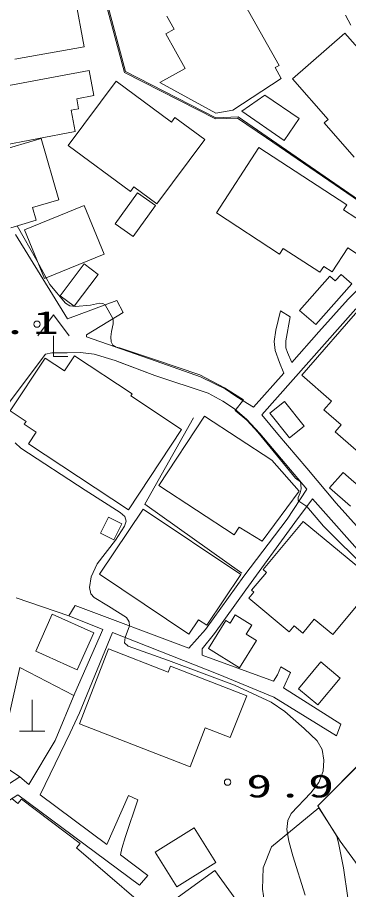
# Model space of a CAD drawing. Units: millimetres on the paper. Extents: x 20 to 1662, y 20 to 574.
# Drawn here: x 67.33 to 75.26, y 153.91 to 174.82 of the extents above; entities that cross this region are included whole.
import ezdxf

# ---------------------------------------------------------------- set-up
doc = ezdxf.new("R2010")
doc.units = ezdxf.units.MM
doc.layers.add('D-SUV', color=8, linetype='Continuous', lineweight=13)
doc.styles.add('ＭＳ ゴシック', font='')
doc.styles.get('ＭＳ ゴシック').set_extended_font_data('MS Gothic')

msp = doc.modelspace()

# ---------------------------------------------------------------- linework, layer by layer
at = {"layer": 'D-SUV'}
for p, q in [((69.887, 173.499), (69.213, 176.029)), ((69.241, 176.039), (69.913, 173.519)), ((68.629, 175.747), (68.923, 174.115)), ((72.539, 175.549), (73.595, 173.667)), ((71.077, 174.537), (70.903, 174.849)), ((75.315, 174.629), (75.183, 174.869)), ((70.877, 174.425), (71.077, 174.537)), ((71.343, 173.593), (70.877, 174.425)), ((73.911, 173.347), (75.169, 174.443)), ((75.169, 174.443), (76.739, 172.641)), ((68.923, 174.115), (67.263, 173.817)), ((70.741, 173.257), (71.343, 173.593)), ((73.595, 173.667), (73.497, 173.613)), ((73.497, 173.613), (73.643, 173.353)), ((66.261, 173.023), (69.045, 173.545)), ((69.045, 173.545), (69.157, 172.945)), ((72.071, 172.383), (69.887, 173.499)), ((69.913, 173.519), (72.077, 172.411)), ((73.643, 173.353), (72.487, 172.595)), ((74.767, 172.367), (73.911, 173.347)), ((68.545, 171.749), (69.689, 173.291)), ((69.689, 173.291), (71.015, 172.307)), ((72.081, 172.523), (70.741, 173.257)), ((69.157, 172.945), (68.747, 172.867)), ((72.703, 172.569), (73.255, 172.957)), ((73.255, 172.957), (74.073, 172.391)), ((68.747, 172.867), (68.793, 172.627)), ((68.793, 172.627), (68.617, 172.593)), ((68.617, 172.593), (68.713, 172.079)), ((72.487, 172.595), (72.081, 172.523)), ((73.713, 171.869), (72.703, 172.569)), ((71.015, 172.307), (71.099, 172.421)), ((71.099, 172.421), (71.813, 171.891)), ((72.599, 172.405), (72.071, 172.383)), ((72.077, 172.411), (72.613, 172.433)), ((73.291, 171.929), (72.599, 172.405)), ((72.613, 172.433), (76.703, 169.603)), ((74.073, 172.391), (73.713, 171.869)), ((74.675, 172.287), (74.767, 172.367)), ((75.389, 171.469), (74.675, 172.287)), ((68.713, 172.079), (66.517, 171.667)), ((66.647, 171.551), (67.891, 171.915)), ((67.891, 171.915), (68.319, 170.445)), ((71.813, 171.891), (70.665, 170.345)), ((75.517, 170.403), (73.291, 171.929)), ((70.033, 170.643), (68.545, 171.749)), ((72.091, 170.129), (73.107, 171.695)), ((73.107, 171.695), (75.215, 170.327)), ((70.115, 170.753), (70.033, 170.643)), ((70.665, 170.345), (70.115, 170.753)), ((68.319, 170.445), (67.687, 170.261)), ((69.669, 169.869), (70.205, 170.613)), ((70.205, 170.613), (70.633, 170.305)), ((67.493, 169.721), (68.925, 170.309)), ((67.687, 170.261), (67.779, 169.953)), ((68.925, 170.309), (69.403, 169.145)), ((70.633, 170.305), (70.095, 169.561)), ((75.215, 170.327), (75.133, 170.201)), ((73.607, 169.145), (72.091, 170.129)), ((75.133, 170.201), (75.851, 169.735)), ((67.779, 169.953), (67.165, 169.773)), ((67.795, 168.989), (67.323, 169.819)), ((70.095, 169.561), (69.669, 169.869)), ((67.277, 169.609), (68.529, 167.593)), ((67.971, 168.559), (67.493, 169.721)), ((73.693, 169.277), (73.607, 169.145)), ((74.573, 168.707), (73.693, 169.277)), ((75.237, 169.295), (74.861, 168.717)), ((75.469, 169.145), (75.237, 169.295)), ((68.013, 168.575), (67.795, 168.989)), ((69.403, 169.145), (67.971, 168.559)), ((68.351, 168.145), (68.925, 168.907)), ((68.925, 168.907), (69.261, 168.655)), ((74.663, 168.845), (74.573, 168.707)), ((74.861, 168.717), (74.663, 168.845)), ((75.251, 168.059), (75.941, 168.773)), ((68.101, 168.415), (68.013, 168.575)), ((69.261, 168.655), (68.687, 167.893)), ((74.083, 167.793), (74.807, 168.617)), ((74.807, 168.617), (74.939, 168.501)), ((74.939, 168.501), (75.077, 168.657)), ((75.077, 168.657), (75.335, 168.433)), ((68.477, 167.967), (68.101, 168.415)), ((75.335, 168.433), (74.471, 167.451)), ((68.687, 167.893), (68.351, 168.145)), ((68.583, 167.901), (68.477, 167.967)), ((68.529, 167.593), (69.705, 168.027)), ((69.075, 167.921), (68.715, 167.883)), ((69.293, 167.963), (69.075, 167.921)), ((69.369, 167.959), (69.293, 167.963)), ((69.425, 167.923), (69.369, 167.959)), ((69.613, 167.597), (69.425, 167.923)), ((69.705, 168.027), (69.857, 167.745)), ((74.549, 167.281), (75.251, 168.059)), ((68.715, 167.883), (68.583, 167.901)), ((69.857, 167.745), (68.977, 167.209)), ((75.429, 167.831), (73.181, 165.289)), ((73.513, 167.319), (73.629, 167.779)), ((73.859, 167.639), (73.629, 167.779)), ((74.471, 167.451), (74.083, 167.793)), ((74.135, 166.237), (75.587, 167.901)), ((68.187, 167.685), (67.812, 167.185)), ((68.562, 167.185), (68.187, 167.685)), ((69.617, 167.555), (69.613, 167.597)), ((69.617, 167.471), (69.617, 167.555)), ((73.859, 167.639), (73.757, 167.063)), ((69.563, 167.157), (69.583, 167.285)), ((69.583, 167.285), (69.617, 167.471)), ((73.475, 167.051), (73.513, 167.319)), ((73.897, 166.541), (74.549, 167.281)), ((68.187, 167.185), (68.187, 166.685)), ((68.977, 167.209), (68.977, 167.159)), ((68.977, 167.159), (70.653, 166.579)), ((68.977, 167.159), (70.653, 166.579)), ((69.573, 167.039), (69.563, 167.157)), ((69.611, 166.963), (69.573, 167.039)), ((69.689, 166.913), (69.611, 166.963)), ((69.773, 166.897), (69.689, 166.913)), ((70.637, 166.611), (69.773, 166.897)), ((73.501, 166.835), (73.475, 167.051)), ((73.757, 167.063), (73.757, 166.897)), ((73.757, 166.897), (73.795, 166.783)), ((66.437, 164.673), (67.999, 166.741)), ((67.999, 166.741), (68.149, 166.775)), ((68.149, 166.775), (68.517, 166.775)), ((68.149, 166.775), (68.517, 166.775)), ((68.187, 166.685), (68.537, 166.685)), ((68.455, 166.347), (68.693, 166.707)), ((68.517, 166.775), (68.839, 166.787)), ((68.517, 166.775), (68.839, 166.787)), ((68.693, 166.707), (70.075, 165.795)), ((68.839, 166.787), (69.161, 166.741)), ((68.839, 166.787), (69.161, 166.741)), ((69.161, 166.741), (69.665, 166.591)), ((69.161, 166.741), (69.665, 166.591)), ((73.603, 166.541), (73.501, 166.835)), ((73.795, 166.783), (73.897, 166.541)), ((67.155, 165.383), (67.993, 166.651)), ((67.993, 166.651), (68.455, 166.347)), ((69.665, 166.591), (70.619, 166.235)), ((69.665, 166.591), (69.813, 166.535)), ((69.813, 166.535), (70.619, 166.235)), ((71.695, 166.245), (70.637, 166.611)), ((70.653, 166.579), (71.713, 166.197)), ((70.653, 166.579), (71.713, 166.197)), ((73.705, 166.285), (73.603, 166.541)), ((70.619, 166.235), (71.893, 165.809)), ((70.619, 166.235), (71.893, 165.809)), ((72.285, 165.939), (71.695, 166.245)), ((72.977, 165.469), (73.705, 166.285)), ((74.847, 165.615), (74.135, 166.237)), ((71.713, 166.197), (72.057, 166.031)), ((71.713, 166.197), (72.301, 165.915)), ((72.057, 166.031), (72.301, 165.915)), ((72.745, 165.647), (72.285, 165.939)), ((72.301, 165.915), (72.555, 165.737)), ((72.301, 165.915), (72.555, 165.737)), ((70.075, 165.795), (70.041, 165.743)), ((70.041, 165.743), (71.259, 164.937)), ((71.893, 165.809), (72.249, 165.615)), ((71.893, 165.809), (72.249, 165.615)), ((72.249, 165.615), (72.525, 165.431)), ((72.249, 165.615), (72.525, 165.431)), ((72.541, 165.391), (72.745, 165.647)), ((72.555, 165.737), (72.837, 165.557)), ((72.555, 165.737), (72.837, 165.557)), ((74.667, 165.409), (74.847, 165.615)), ((72.525, 165.431), (72.823, 165.179)), ((72.525, 165.431), (72.823, 165.179)), ((72.837, 165.557), (72.977, 165.469)), ((72.837, 165.557), (72.977, 165.469)), ((73.375, 165.329), (73.721, 165.605)), ((73.721, 165.605), (74.191, 165.015)), ((75.083, 165.047), (74.667, 165.409)), ((67.533, 165.133), (67.155, 165.383)), ((70.381, 163.147), (71.547, 165.221)), ((70.713, 163.595), (71.805, 165.259)), ((71.805, 165.259), (73.419, 164.199)), ((72.823, 165.159), (72.541, 165.391)), ((73.181, 165.289), (73.563, 164.827)), ((73.845, 164.739), (73.375, 165.329)), ((67.489, 165.069), (67.533, 165.133)), ((67.777, 164.877), (67.489, 165.069)), ((72.823, 165.179), (73.133, 164.845)), ((72.823, 165.179), (73.133, 164.845)), ((73.081, 164.871), (72.823, 165.159)), ((74.191, 165.015), (73.845, 164.739)), ((74.939, 164.881), (75.083, 165.047)), ((67.591, 164.595), (67.777, 164.877)), ((71.259, 164.937), (69.989, 163.013)), ((73.987, 163.773), (73.081, 164.871)), ((73.133, 164.845), (74.257, 163.503)), ((73.133, 164.845), (74.257, 163.503)), ((73.563, 164.827), (74.255, 164.011)), ((75.441, 164.445), (74.939, 164.881)), ((67.409, 164.493), (67.275, 164.617)), ((69.989, 163.013), (67.591, 164.595)), ((68.949, 163.483), (67.409, 164.493)), ((73.419, 164.199), (74.075, 163.459)), ((74.255, 164.011), (74.963, 163.169)), ((74.109, 163.681), (73.987, 163.773)), ((74.801, 163.539), (75.127, 163.909)), ((75.127, 163.909), (75.629, 163.465)), ((72.519, 162.409), (70.713, 163.595)), ((74.095, 163.415), (74.119, 163.517)), ((74.111, 163.621), (74.109, 163.681)), ((74.119, 163.517), (74.111, 163.621)), ((75.303, 163.097), (74.801, 163.539)), ((69.791, 162.951), (68.949, 163.483)), ((74.075, 163.459), (73.189, 162.259)), ((74.257, 163.503), (73.783, 162.785)), ((74.049, 163.305), (74.095, 163.415)), ((72.703, 161.495), (70.381, 163.147)), ((74.397, 163.275), (73.973, 162.707)), ((74.053, 163.247), (74.049, 163.305)), ((74.069, 163.217), (74.053, 163.247)), ((74.261, 163.091), (74.069, 163.217)), ((75.871, 161.607), (74.397, 163.275)), ((74.963, 163.169), (76.023, 161.983)), ((69.291, 161.465), (70.339, 163.029)), ((69.895, 162.849), (69.791, 162.951)), ((70.339, 163.029), (72.679, 161.461)), ((74.659, 162.621), (74.261, 163.091)), ((69.317, 162.455), (69.509, 162.835)), ((69.509, 162.835), (69.827, 162.675)), ((69.887, 162.617), (69.929, 162.737)), ((69.929, 162.737), (69.895, 162.849)), ((73.783, 162.785), (72.749, 161.419)), ((73.973, 162.707), (72.795, 161.095)), ((73.211, 161.577), (74.171, 162.735)), ((74.171, 162.735), (75.921, 161.277)), ((69.827, 162.675), (69.635, 162.295)), ((69.679, 162.281), (69.887, 162.617)), ((72.639, 162.595), (72.519, 162.409)), ((73.189, 162.259), (72.639, 162.595)), ((75.951, 161.329), (74.659, 162.621)), ((69.237, 161.717), (69.679, 162.281)), ((69.635, 162.295), (69.317, 162.455)), ((69.089, 161.405), (69.237, 161.717)), ((71.433, 160.029), (69.291, 161.465)), ((72.679, 161.461), (71.865, 160.245)), ((72.935, 161.085), (73.289, 161.511)), ((73.289, 161.511), (73.211, 161.577)), ((69.055, 161.153), (69.089, 161.405)), ((72.749, 161.419), (71.831, 160.145)), ((75.921, 161.277), (74.879, 160.021)), ((69.081, 160.997), (69.055, 161.153)), ((72.795, 161.095), (72.045, 160.049)), ((72.865, 160.891), (72.989, 161.041)), ((72.989, 161.041), (72.935, 161.085)), ((67.295, 160.905), (68.555, 160.473)), ((69.167, 160.911), (69.081, 160.997)), ((69.511, 160.701), (69.167, 160.911)), ((73.831, 160.083), (72.865, 160.891)), ((68.707, 160.719), (68.555, 160.473)), ((71.429, 159.697), (68.707, 160.719)), ((69.941, 160.431), (69.511, 160.701)), ((67.765, 159.625), (68.161, 160.507)), ((68.161, 160.507), (69.153, 160.059)), ((68.555, 160.473), (69.371, 160.141)), ((70.001, 160.323), (69.941, 160.431)), ((72.419, 160.291), (72.543, 160.493)), ((72.543, 160.493), (72.937, 160.249)), ((74.435, 160.389), (74.159, 160.055)), ((74.879, 160.021), (74.435, 160.389)), ((69.905, 159.951), (70.011, 160.231)), ((70.011, 160.231), (70.001, 160.323)), ((71.665, 160.377), (71.433, 160.029)), ((71.865, 160.245), (71.665, 160.377)), ((71.901, 159.689), (72.315, 160.355)), ((72.315, 160.355), (72.419, 160.291)), ((72.937, 160.249), (72.803, 160.033)), ((73.951, 160.227), (73.831, 160.083)), ((74.159, 160.055), (73.951, 160.227)), ((69.371, 160.141), (68.703, 158.613)), ((69.153, 160.059), (68.755, 159.179)), ((69.605, 160.071), (68.809, 158.147)), ((72.137, 159.069), (69.605, 160.071)), ((71.831, 160.145), (71.429, 159.697)), ((72.045, 160.049), (71.749, 159.677)), ((72.803, 160.033), (73.053, 159.877)), ((69.891, 159.825), (69.905, 159.951)), ((69.975, 159.741), (69.891, 159.825)), ((73.053, 159.877), (72.649, 159.225)), ((68.755, 159.179), (67.765, 159.625)), ((68.809, 157.883), (69.509, 159.677)), ((69.509, 159.677), (70.937, 159.119)), ((70.941, 159.397), (69.975, 159.741)), ((71.749, 159.677), (71.749, 159.527)), ((72.649, 159.225), (71.901, 159.689)), ((72.525, 158.805), (70.941, 159.397)), ((71.749, 159.527), (73.461, 158.901)), ((74.055, 158.721), (74.595, 159.367)), ((74.595, 159.367), (75.059, 158.977)), ((67.383, 159.231), (66.865, 156.951)), ((68.681, 158.557), (67.383, 159.231)), ((70.937, 159.119), (70.993, 159.265)), ((70.993, 159.265), (72.817, 158.553)), ((73.559, 159.053), (73.639, 159.249)), ((73.639, 159.249), (73.867, 159.115)), ((73.469, 158.521), (72.137, 159.069)), ((73.461, 158.901), (73.559, 159.053)), ((73.867, 159.115), (73.697, 158.745)), ((75.059, 158.977), (74.519, 158.333)), ((73.407, 158.399), (72.525, 158.805)), ((73.697, 158.745), (75.069, 157.873)), ((74.519, 158.333), (74.055, 158.721)), ((68.703, 158.613), (68.233, 157.483)), ((72.817, 158.553), (72.425, 157.549)), ((74.965, 157.595), (73.469, 158.521)), ((67.679, 157.705), (67.679, 158.455)), ((67.679, 157.705), (67.679, 158.455)), ((73.731, 158.177), (73.407, 158.399)), ((68.809, 158.147), (68.591, 157.661)), ((74.197, 157.771), (73.731, 158.177)), ((71.461, 156.849), (68.809, 157.883)), ((75.069, 157.873), (74.965, 157.595)), ((67.379, 157.705), (67.979, 157.705)), ((67.379, 157.705), (67.979, 157.705)), ((71.825, 157.783), (71.461, 156.849)), ((72.425, 157.549), (71.825, 157.783)), ((74.505, 157.471), (74.197, 157.771)), ((68.233, 157.483), (67.601, 156.427)), ((68.591, 157.661), (67.867, 156.181)), ((74.623, 157.269), (74.505, 157.471)), ((74.669, 157.013), (74.623, 157.269)), ((75.665, 157.063), (74.521, 155.913)), ((74.521, 155.913), (75.667, 157.059)), ((66.865, 156.951), (67.381, 156.611)), ((74.651, 156.747), (74.669, 157.013)), ((74.549, 156.473), (74.651, 156.747)), ((67.383, 156.611), (65.039, 155.083)), ((67.601, 156.427), (67.383, 156.611)), ((74.357, 156.225), (74.549, 156.473)), ((73.881, 155.731), (74.357, 156.225)), ((67.333, 156.181), (65.371, 154.913)), ((67.195, 156.091), (67.335, 155.969)), ((70.251, 154.015), (67.333, 156.181)), ((67.335, 155.969), (67.427, 156.075)), ((67.427, 156.075), (68.827, 155.013)), ((67.867, 156.181), (69.467, 154.985)), ((69.467, 154.985), (69.983, 156.161)), ((70.211, 156.057), (69.911, 155.181)), ((69.983, 156.161), (70.211, 156.057)), ((73.413, 154.933), (74.547, 155.869)), ((74.521, 155.913), (74.547, 155.869)), ((74.979, 155.185), (74.521, 155.913)), ((74.547, 155.869), (75.055, 155.067)), ((73.799, 155.565), (73.881, 155.731)), ((70.627, 154.801), (71.563, 155.387)), ((71.563, 155.387), (72.081, 154.557)), ((73.781, 155.345), (73.799, 155.565)), ((69.911, 155.181), (69.829, 154.891)), ((73.825, 155.071), (73.781, 155.345)), ((74.979, 155.185), (75.021, 154.987)), ((68.827, 155.013), (68.739, 154.911)), ((73.925, 154.715), (73.825, 155.071)), ((75.021, 154.987), (75.139, 154.425)), ((75.055, 155.067), (75.895, 153.915)), ((68.739, 154.911), (70.225, 153.625)), ((69.829, 154.891), (69.797, 154.737)), ((69.797, 154.737), (70.447, 154.243)), ((71.145, 153.971), (70.627, 154.801)), ((73.211, 154.427), (73.413, 154.933)), ((72.081, 154.557), (71.145, 153.971)), ((73.925, 154.715), (74.219, 153.775)), ((69.837, 152.759), (72.057, 154.365)), ((72.057, 154.365), (73.861, 151.875)), ((73.193, 153.915), (73.211, 154.427)), ((75.139, 154.425), (75.243, 153.709)), ((70.251, 154.015), (70.447, 154.243)), ((73.287, 153.295), (73.193, 153.915))]:
    msp.add_line(p, q, dxfattribs=at)
for centre in [(67.793, 167.463), (72.359, 156.481)]:
    msp.add_circle(centre, 0.075, dxfattribs=at)

# ---------------------------------------------------------------- texts
at = {"layer": 'D-SUV', "char_height": 0.5499, "attachment_point": 7, "style": 'ＭＳ ゴシック'}
for s, insert in [('\\T1.2;\\W1.65;11.1', (65.477, 167.219)), ('\\T1.2;\\W1.65;9.9', (72.809, 156.107))]:
    msp.add_mtext(s, dxfattribs=dict(at, insert=insert))

doc.saveas('drawing.dxf')
